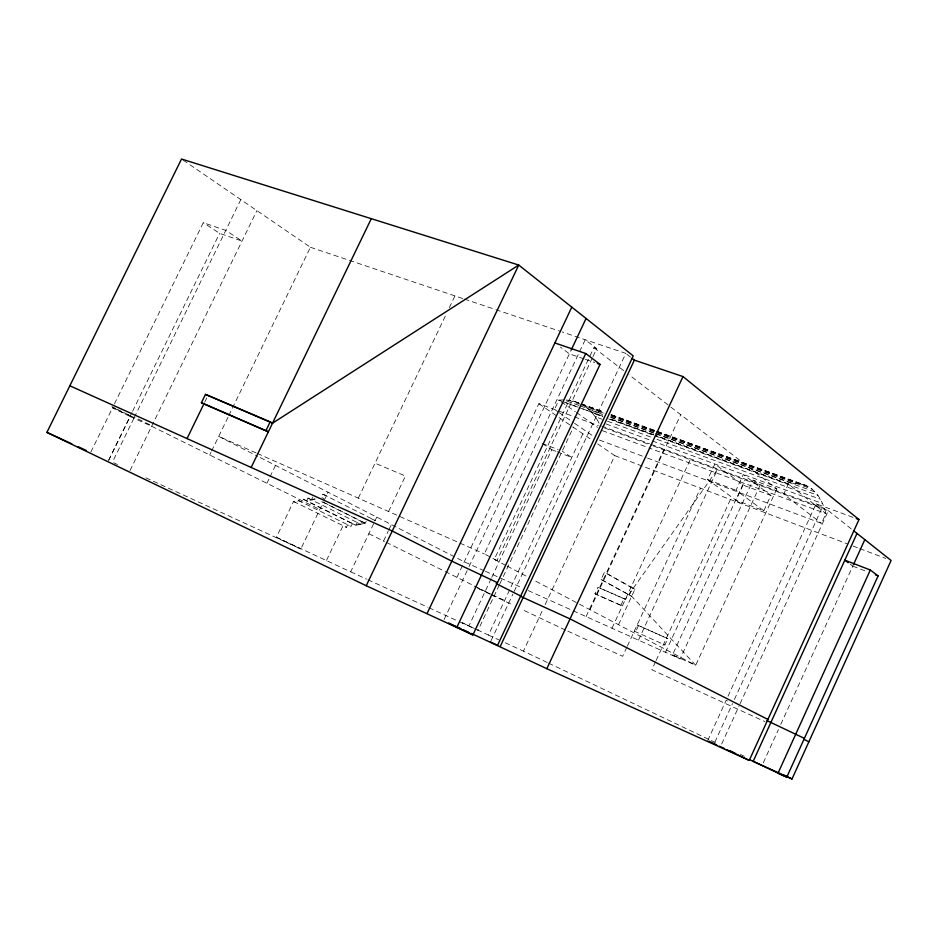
<?xml version="1.0" encoding="UTF-8"?>
<svg xmlns="http://www.w3.org/2000/svg" width="938" height="938" viewBox="0 0 938 938"><rect width="100%" height="100%" fill="white"/><g stroke="black" fill="none" stroke-linecap="round" stroke-linejoin="round"><path stroke-width="0.7" stroke-dasharray="4.69 3.52" d="M763.309 762.758L778.423 729.541M780.791 724.335L852.783 566.13L849.371 563.574M707.721 740.586L726.164 700.287L728.72 701.577M727.994 696.301L816.142 503.765L853.627 517.588M714.826 742.251L732.543 703.512M734.372 699.525L821.864 508.279L816.142 503.765M647.466 458.049L821.5 523.369L825.956 513.614C823.107 502.006 816.846 489.788 805.144 485.11L610.263 414.291M721.697 743.94L738.863 706.396M740.07 703.735L828.336 510.671L652.719 445.761M763.837 510.753L770.884 495.44L743.259 474.464L735.978 490.234L763.837 510.753L736.025 500.224L707.627 479.611L714.85 464.005L743.013 485.075L770.884 495.44M776.816 488.874L695.691 665.288L672.499 654.865L753.062 480.115L776.816 488.874L629.081 374.837M805.144 485.11L797.171 483.351L788.342 483.985L783.664 494.162L821.5 523.369M655.521 661.782L651.863 669.72L764.951 721.65M656.131 660.458L730.421 499.52M638.497 625.658L635.624 631.872L634.299 631.168L664.913 644.957L667.809 638.672L637.172 624.954L667.809 638.672M665.499 652.285L745.042 479.893M743.013 485.075L736.025 500.224L740.023 503.167M528.223 590.565L680.144 658.875L760.038 485.427L753.062 480.115M620.944 605.209L624.016 598.596L597.975 587.258L594.927 593.789L622.328 605.96L594.927 593.789M611.986 628.226L690.239 459.632M629.234 595.231L632.505 588.173L604.435 572.215L601.059 579.473L631.696 596.298L695.691 665.288L533.007 579.731M618.517 624.696L634.967 589.228L604.435 572.215M626.889 647.161L622.644 656.307L566.224 630.406M627.323 646.212L700.51 488.182M638.461 640.126L717.347 469.657L625.388 599.359L597.975 587.258M586.074 616.571L663.694 449.818M589.99 609.7L680.742 414.713M547.241 662.474L523.416 651.148L542.668 609.97M545.13 604.693L614.8 455.669L596.72 443.287M592.992 356.569L596.72 348.619L593.895 347.658L494.279 559.353L497.023 560.572L592.359 357.894M491.137 578.699L468.977 625.81L462.422 622.809M491.758 577.386L551.802 449.712L543.325 444.202M499.391 584.82L478.028 630.301L458.131 621.167M499.802 583.94L573.388 427.318M462.399 622.855L488.417 635.073L582.873 433.813M491.078 640.642L512.934 594.059M514.153 591.444L625.822 353.38L562.143 331.958M456.935 577.327L538.858 403.68L598.385 425.676M444.131 619.479L467.816 569.26M469.059 566.622L571.136 350.144M497.023 560.572L484.313 553.889L578.981 352.934M579.602 351.621L585.206 339.72L596.72 348.619M366.207 521.364L365.304 523.263L355.901 525.21L303.185 499.192L301.801 502.065L298.307 500.47L297.053 503.073L293.571 501.478L276.37 537.275L350.683 571.84L374.321 522.22M374.93 520.942L376.759 517.108M388.543 511.515L405.427 476.035L375.036 463.173M383.536 541.015L388.355 530.896M388.953 529.63L391.357 524.565M326.518 560.303L343.027 525.772L346.462 527.344L347.658 524.834L351.105 526.417L352.442 523.639L355.901 525.21L365.304 523.263L322.754 501.924M358.328 498.148L446.136 314.336M449.279 307.746L454.942 295.892M355.901 525.21L357.132 522.63L360.614 524.201L361.81 521.68L365.304 523.263M314.934 498.993L306.703 500.786L307.981 498.101L311.51 499.708L315.109 498.946M312.764 497.093L311.51 499.708L306.703 500.786M326.365 495.756L322.801 494.15L321.277 497.328L323.856 498.629M145.918 477.841L300.864 548.976L323.376 501.982M323.927 500.845L328.054 492.227M266.908 483.293L269.37 478.181M269.98 476.903L275.526 465.4M204.73 402.179L207.251 396.985M209.69 454.989L210.968 452.351M211.613 451.037L228.274 416.683M228.825 415.546L310.431 247.269L182.711 159.823M130.03 470.536L256.895 210.616M90.822 452.104L112.525 407.831L134.204 417.621L112.302 462.399M114.459 403.891L203.265 222.705L225.765 230.396L242.039 241.078L219.621 233.351L203.265 222.705M108.597 460.265L131.941 412.556M132.586 411.243L219.621 233.351M108.714 460.324L130.148 416.531L112.525 407.831M240.82 199.606L134.427 417.164L151.874 425.793M566.083 399.998L572.989 400.96L580.059 403.317M310.431 247.269L463.091 298.636M464.451 299.093L495.006 309.364M495.885 309.669L560.783 331.501M584.057 358.879L569.389 353.837L560.455 347.142M585.382 359.336L594.715 362.56M581.431 403.821L603.392 411.794M572.989 400.96L579.86 403.457M581.243 403.961L603.24 411.958M611.494 414.959L655.498 430.952M656.881 431.457L801.275 483.938M581.419 404.208L603.333 412.181M611.553 415.159L655.381 431.093M656.752 431.597L808.767 486.869M568.451 400.139L579.403 404.126M580.774 404.63L604.06 413.095M610.908 415.581L797.171 483.351M583.354 405.404L604.529 413.611M611.4 416.12L655.392 432.125M656.764 432.629L812.12 489.179M578.816 405.368L563.726 399.869L558.837 400.151L554.464 409.437L558.004 411.876M580.188 405.873L602.137 413.869M610.368 416.871L654.278 432.864M655.65 433.368L792.856 483.363M585.277 406.611L588.865 409.507L602.583 414.502M610.814 417.504L654.712 433.508M656.084 434.013L815.204 492.028M788.342 483.985L655.041 435.291L788.342 483.985L825.956 513.614L648.955 447.942M588.865 409.507L592.171 412.872L603.122 416.871M608.598 418.876L653.751 435.373M655.123 435.877L817.983 495.405M592.171 412.872L595.184 416.683L602.044 419.204M607.543 421.221L651.5 437.331M656.999 439.347L820.457 499.274M595.184 416.683L597.881 420.928L600.625 421.936M606.1 423.953L822.614 503.612M601.633 426.087L649.471 443.756M650.843 444.272L824.455 508.408M604.705 428.009L651.91 445.456M602.313 430.624L647.595 447.414M707.627 479.611L735.978 490.234M599.499 440.051L646.118 457.545M614.8 455.669L846.862 543.688M852.994 546.022L858.645 548.167M859.794 548.601L885.707 558.427M542.117 443.416L558.18 449.607M551.802 449.712L555.788 451.26M557.125 451.776L571.781 457.451L562.19 451.155M852.783 566.13L866.102 571.277M632.505 588.173L634.967 589.228M601.059 579.473L631.696 596.298M477.254 587.915L504.656 600.472M256.086 452.913L218.718 436.381L257.692 456.29M257.282 453.441L484.313 553.889M371.624 518.925L375.141 520.508L322.801 494.15M484.243 570.785L464.251 561.803L258.747 456.829M485.438 571.324L521.563 587.563M130.03 416.484L151.757 426.309M490.152 594.258L474.616 586.766M491.453 594.856L513.426 605.256M565.532 630.09L521.094 609.043M350.683 571.84L366.594 579.145M367.919 579.754L427.611 607.156M428.947 607.765L456.794 620.557M488.417 635.073L498.793 639.833M505.277 642.811L523.416 651.148M577.316 402.32L579.367 403.27M548.566 663.107L709.972 739.941M711.297 740.574L715.272 742.462M740.41 754.422L744.373 756.309M276.37 537.275L300.864 548.976M113.639 462.692L117.543 464.556M293.571 501.478L346.462 527.344M298.307 500.47L351.105 526.417M111.868 406.576L115.808 408.534M117.121 409.179L134.204 417.621M151.651 426.262L319.799 509.463M368.833 533.734L384.51 541.496M386.163 542.305L444.6 571.23M445.14 571.488L473.655 585.605M474.64 586.098L490.375 593.883M303.185 499.192L352.442 523.639M307.981 498.101L360.614 524.201M321.804 501.619L361.81 521.68M672.499 654.865L680.144 658.875M494.279 559.353L505.899 565.473M507.188 566.142L528.012 577.105M663.612 644.265L664.913 644.957M624.016 598.596L625.388 599.359M538.858 403.68L591.901 439.992M559.177 412.697L573.341 422.452M574.525 423.273L593.414 436.287M561.182 401.804L575.275 411.7M576.46 412.497L597.612 427.341M593.895 347.658L624.497 371.284M626.889 354.224L631.168 357.613M828.336 510.671L852.419 529.782M597.881 420.928L599.077 423.261M561.581 401.159L558.837 400.151L561.569 401.183M578.078 407.186L562.952 401.663L578.066 407.209M602.817 416.214L579.45 407.678L602.806 416.238M653.657 434.786L609.688 418.723L653.657 434.81"/><path stroke-width="1.41" d="M870.312 569.999L778.024 773.193L786.783 777.168L878.097 575.92L870.312 569.999L844.821 560.162L848.233 562.718M749.263 759.581L792.012 778.986L891.1 560.478L853.439 530.591M471.193 633.361L546.842 668.688L749.251 760.378L858.985 519.558L683.005 376.572L634.381 360.145L632.235 358.457M857.004 533.417L753.179 761.363L786.783 777.168M853.381 564.805L864.836 539.631M546.842 668.688L683.005 376.572M490.468 641.944L497.55 645.332L633.22 355.865L518.737 265.044L181.526 159.014L46.9 432.383L366.242 585.722L472.916 634.897L600.05 364.39L585.758 353.52L554.874 342.956M500.259 646.388L634.381 360.145M427.142 613.37L571.793 307.136M571.242 349.897L586.074 318.463M456.736 627.569L585.758 353.52M366.242 585.722L518.737 265.044L272.548 423.179L205.469 394.394L201.4 402.754L268.385 431.797L201.4 402.754M265.993 430.519L270.167 421.889L272.548 423.179M251.15 467.464L371.296 218.683M187.025 438.574L204.097 403.481M597.377 363.475L600.05 364.39M856.3 518.573L858.985 519.558M875.435 574.888L878.097 575.92M205.469 394.394L270.167 421.889M69.846 385.788L392.248 531.025L451.811 561.159L497.457 582.674M448.786 623.195L460.652 628.577M463.278 629.773L468.554 632.165M729.658 750.681L734.888 753.062M46.9 432.383L71.757 443.791M78.288 446.793L86.144 450.392M784.074 775.21L792.012 778.986M709.011 741.208L716.808 744.913M719.399 746.156L724.593 748.63M727.185 749.861L749.251 760.378M448.622 623.254L472.916 634.897M803.772 739.238L808.861 741.817M496.179 583.612L520.672 596.005M767.003 720.642L804.382 738.37M520.719 596.404L570.046 618.904L767.905 719.446"/></g></svg>
